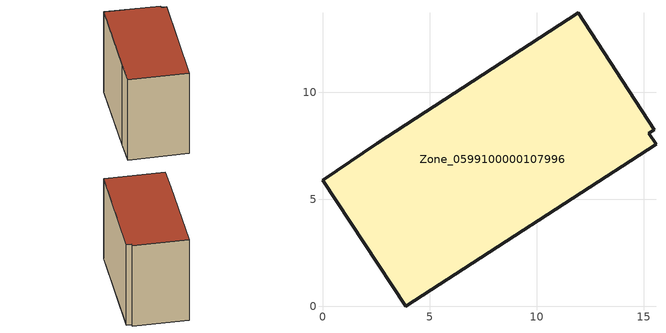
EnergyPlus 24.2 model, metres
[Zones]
Zone_0599100000107996
 floor ground (C_G): 15.56,7.56 3.89,0 0,5.88 2.55,7.61 11.93,13.71 15.47,8.25 15.23,8.07 z0
 wall outside (C_F): 3.89,0 15.56,7.56 15.23,8.07 15.47,8.25 11.93,13.71 2.55,7.61 0,5.88 3.89,0 z0:10.74
 roof outside (C_R): 11.93,13.71 2.55,7.61 0,5.88 3.89,0 15.56,7.56 15.23,8.07 15.47,8.25 z10.74
[BUILDING]
Pand.0599100000107996: North Axis=0; Terrain=City; Loads Convergence Tolerance Value=0.04; Temperature Convergence Tolerance Value=0.4; Solar Distribution=FullExterior; Maximum Number of Warmup Days=25; Minimum Number of Warmup Days=1
[Site:Location]
Rotterdam.The.Hague.AP_ZH_NLD Design_Conditions: Latitude=51.96; Longitude=4.45; Time Zone=1; Elevation=-4.5
[SITE:GROUNDTEMPERATURE:BUILDINGSURFACE]
18, 18, 18, 18, 18, 18, 18, 18, 18, 18, 18, 18
[MATERIAL] Thermal Absorptance=0.9; Solar Absorptance=0.7; Visible Absorptance=0.7
Name | Roughness | Thickness | Conductivity | Density | Specific Heat
G.TC.1946 | MediumSmooth | 0.15 | 1 | 540 | 1210
F.TC.1946 | Rough | 0.3 | 0.857143 | 1920 | 840
R.TC.1946 | MediumRough | 0.2 | 0.909091 | 1500 | 1000
[CONSTRUCTION]
C_G: G.TC.1946
C_F: F.TC.1946
C_R: R.TC.1946
[ZONE]
Zone_0599100000107996: Type=1; Multiplier=1; Ceiling Height=Autocalculate; Volume=Autocalculate; Floor Area=autocalculate; Part of Total Floor Area=Yes
[ZONEINFILTRATION:DESIGNFLOWRATE]
Infil_Zone_0599100000107996: Zone or ZoneList or Space or SpaceList=Zone_0599100000107996; Schedule=AlwaysOn; Design Flow Rate Calculation Method=Flow/Area; Flow Rate per Floor Area=0.003; Constant Term Coefficient=1; Temperature Term Coefficient=0; Velocity Term Coefficient=0; Velocity Squared Term Coefficient=0
[HVACTEMPLATE:ZONE:IDEALLOADSAIRSYSTEM]
Zone_0599100000107996: Maximum Heating Supply Air Temperature=50; Minimum Cooling Supply Air Temperature=13; Maximum Heating Supply Air Humidity Ratio=0.0156; Minimum Cooling Supply Air Humidity Ratio=0.0077; Heating Limit=NoLimit; Cooling Limit=NoLimit; Dehumidification Control Type=ConstantSensibleHeatRatio; Cooling Sensible Heat Ratio=0.7; Dehumidification Setpoint=60; Humidification Control Type=None; Humidification Setpoint=30; Outdoor Air Method=None; Outdoor Air Flow Rate per Person=0.00944; Outdoor Air Flow Rate per Zone Floor Area=0; Outdoor Air Flow Rate per Zone=0; Demand Controlled Ventilation Type=None; Outdoor Air Economizer Type=NoEconomizer; Heat Recovery Type=None; Sensible Heat Recovery Effectiveness=0.7; Latent Heat Recovery Effectiveness=0.65
[ZONECONTROL:THERMOSTAT]
ThermostatControl_Zone_0599100000107996: Zone or ZoneList=Zone_0599100000107996; Control Type Schedule=DualSetpointControlType; Control 1=Thermostat_Zone_0599100000107996; Temperature Difference Between Cutout And Setpoint=0
[THERMOSTATSETPOINT:DUALSETPOINT]
Thermostat_Zone_0599100000107996: Heating Setpoint Temperature Schedule=HeatingSetpoint_Zone_0599100000107996; Cooling Setpoint Temperature Schedule=CoolingSetpoint_Zone_0599100000107996
[SCHEDULE:COMPACT]
HeatingSetpoint_Zone_0599100000107996: Through: 12/31, For: AllDays, Until: 24:00, 21
CoolingSetpoint_Zone_0599100000107996: Through: 12/31, For: AllDays, Until: 24:00, 24
DualSetpointControlType: Through: 12/31, For: AllDays, Until: 24:00, 4
AlwaysOn: Through: 12/31, For: AllDays, Until: 24:00, 1
